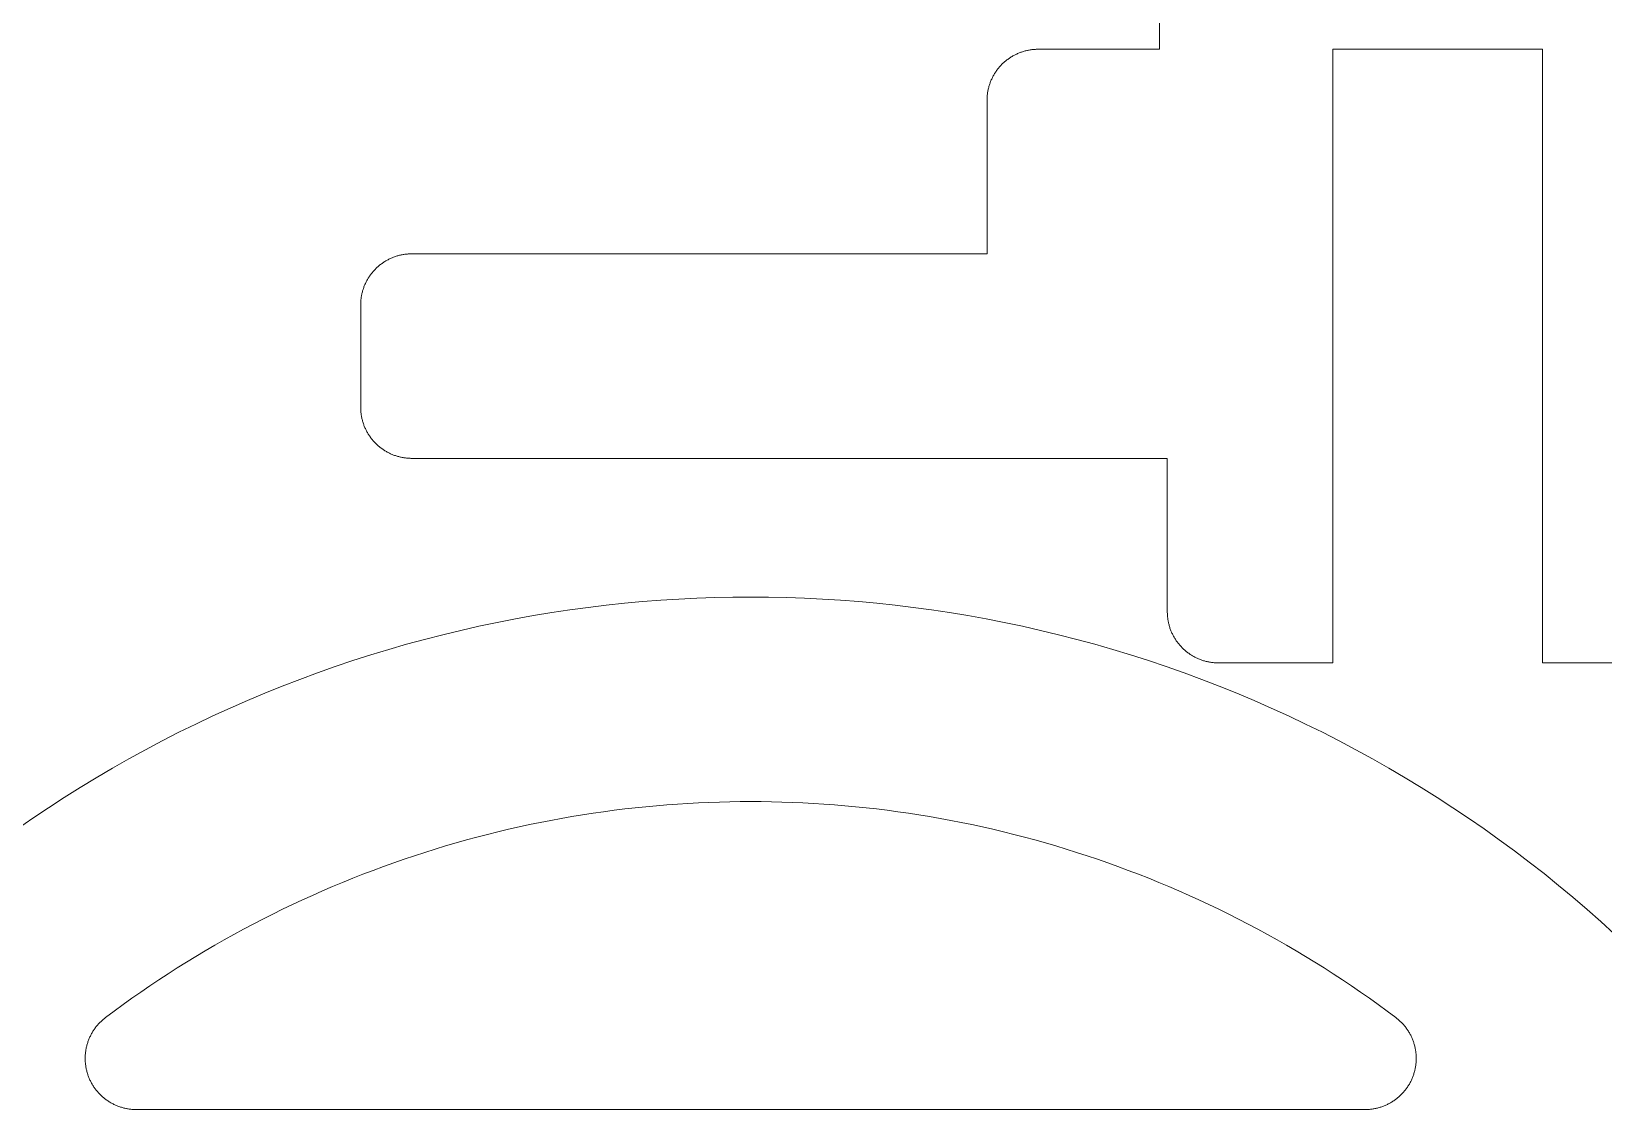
# Model space of a CAD drawing. Header units: inches. Extents: x -487 to 78, y 105 to 340.
# Drawn here: x -366.44 to -342.62, y 302.38 to 318.71 of the extents above; entities that cross this region are included whole.
import ezdxf

# ---------------------------------------------------------------- set-up
doc = ezdxf.new("R2010")
doc.units = ezdxf.units.IN
doc.header["$MEASUREMENT"] = 0
doc.layers.add('Capa 1', color=7, linetype='Continuous')

msp = doc.modelspace()

# ---------------------------------------------------------------- linework, layer by layer
at = {"layer": 'Capa 1', "color": 28, "lineweight": 9, "true_color": 0x11100b}
for points in [[(-360.677, 315.338), (-351.963, 315.338), (-351.963, 317.661), (-351.963, 317.674), (-351.963, 317.688), (-351.962, 317.701), (-351.961, 317.715), (-351.96, 317.728), (-351.959, 317.741), (-351.957, 317.754), (-351.956, 317.768), (-351.954, 317.781), (-351.951, 317.794), (-351.949, 317.807), (-351.947, 317.821), (-351.944, 317.834), (-351.941, 317.847), (-351.937, 317.859), (-351.934, 317.872), (-351.93, 317.885), (-351.926, 317.898), (-351.922, 317.911), (-351.917, 317.923), (-351.913, 317.936), (-351.908, 317.948), (-351.903, 317.961), (-351.898, 317.973), (-351.892, 317.985), (-351.887, 317.997), (-351.881, 318.009), (-351.875, 318.021), (-351.868, 318.033), (-351.862, 318.045), (-351.855, 318.056), (-351.848, 318.067), (-351.841, 318.079), (-351.834, 318.09), (-351.826, 318.101), (-351.818, 318.112), (-351.81, 318.123), (-351.802, 318.133), (-351.794, 318.144), (-351.786, 318.154), (-351.777, 318.165), (-351.768, 318.175), (-351.76, 318.185), (-351.75, 318.194), (-351.741, 318.204), (-351.732, 318.213), (-351.722, 318.223), (-351.712, 318.232), (-351.702, 318.241), (-351.692, 318.249), (-351.682, 318.258), (-351.671, 318.267), (-351.661, 318.275), (-351.65, 318.283), (-351.639, 318.291), (-351.629, 318.298), (-351.617, 318.306), (-351.606, 318.313), (-351.595, 318.32), (-351.584, 318.327), (-351.572, 318.334), (-351.56, 318.34), (-351.549, 318.347), (-351.536, 318.353), (-351.524, 318.359), (-351.512, 318.364), (-351.5, 318.37), (-351.488, 318.375), (-351.476, 318.38), (-351.463, 318.385), (-351.451, 318.39), (-351.438, 318.394), (-351.425, 318.399), (-351.413, 318.402), (-351.4, 318.406), (-351.387, 318.41), (-351.374, 318.413), (-351.361, 318.416), (-351.348, 318.419), (-351.335, 318.422), (-351.322, 318.424), (-351.308, 318.426), (-351.295, 318.428), (-351.282, 318.43), (-351.269, 318.431), (-351.255, 318.433), (-351.242, 318.434), (-351.229, 318.434), (-351.216, 318.435), (-351.202, 318.436), (-351.189, 318.436), (-349.348, 318.436), (-349.348, 325.385)], [(-341.811, 309.143), (-343.547, 309.143), (-343.547, 318.436), (-346.722, 318.436), (-346.722, 309.143), (-348.457, 309.143), (-348.471, 309.143), (-348.484, 309.143), (-348.498, 309.144), (-348.511, 309.144), (-348.524, 309.146), (-348.538, 309.147), (-348.551, 309.148), (-348.564, 309.15), (-348.577, 309.152), (-348.59, 309.154), (-348.604, 309.157), (-348.617, 309.159), (-348.63, 309.162), (-348.643, 309.165), (-348.656, 309.169), (-348.669, 309.172), (-348.681, 309.176), (-348.694, 309.18), (-348.707, 309.184), (-348.719, 309.189), (-348.732, 309.193), (-348.745, 309.198), (-348.757, 309.203), (-348.769, 309.209), (-348.781, 309.214), (-348.793, 309.22), (-348.805, 309.225), (-348.817, 309.231), (-348.829, 309.238), (-348.841, 309.245), (-348.852, 309.251), (-348.864, 309.258), (-348.875, 309.265), (-348.886, 309.272), (-348.897, 309.28), (-348.908, 309.288), (-348.919, 309.296), (-348.93, 309.303), (-348.94, 309.312), (-348.951, 309.32), (-348.961, 309.329), (-348.971, 309.338), (-348.981, 309.346), (-348.991, 309.356), (-349, 309.365), (-349.01, 309.375), (-349.019, 309.384), (-349.028, 309.394), (-349.037, 309.404), (-349.046, 309.414), (-349.054, 309.424), (-349.063, 309.434), (-349.071, 309.445), (-349.079, 309.456), (-349.087, 309.466), (-349.095, 309.477), (-349.102, 309.489), (-349.11, 309.5), (-349.117, 309.511), (-349.124, 309.522), (-349.13, 309.534), (-349.137, 309.546), (-349.143, 309.557), (-349.149, 309.569), (-349.155, 309.581), (-349.161, 309.593), (-349.166, 309.606), (-349.172, 309.618), (-349.177, 309.63), (-349.182, 309.643), (-349.186, 309.655), (-349.191, 309.668), (-349.195, 309.68), (-349.199, 309.693), (-349.203, 309.706), (-349.206, 309.719), (-349.209, 309.732), (-349.213, 309.745), (-349.215, 309.758), (-349.218, 309.771), (-349.221, 309.784), (-349.223, 309.797), (-349.225, 309.811), (-349.226, 309.824), (-349.228, 309.837), (-349.229, 309.85), (-349.23, 309.864), (-349.231, 309.877), (-349.231, 309.89), (-349.232, 309.904), (-349.232, 309.917), (-349.232, 312.24), (-360.677, 312.24), (-360.69, 312.24), (-360.704, 312.241), (-360.717, 312.241), (-360.73, 312.242), (-360.744, 312.243), (-360.757, 312.244), (-360.77, 312.246), (-360.784, 312.248), (-360.797, 312.25), (-360.81, 312.252), (-360.823, 312.254), (-360.836, 312.257), (-360.849, 312.26), (-360.862, 312.263), (-360.875, 312.266), (-360.888, 312.27), (-360.901, 312.273), (-360.914, 312.278), (-360.926, 312.282), (-360.939, 312.286), (-360.952, 312.291), (-360.964, 312.296), (-360.976, 312.3), (-360.989, 312.306), (-361.001, 312.311), (-361.013, 312.317), (-361.025, 312.323), (-361.037, 312.329), (-361.049, 312.335), (-361.06, 312.342), (-361.072, 312.349), (-361.083, 312.356), (-361.094, 312.363), (-361.106, 312.37), (-361.117, 312.377), (-361.128, 312.385), (-361.138, 312.393), (-361.149, 312.401), (-361.16, 312.409), (-361.17, 312.418), (-361.18, 312.426), (-361.19, 312.435), (-361.2, 312.444), (-361.21, 312.453), (-361.22, 312.463), (-361.229, 312.472), (-361.238, 312.482), (-361.247, 312.491), (-361.256, 312.501), (-361.265, 312.511), (-361.274, 312.522), (-361.282, 312.532), (-361.291, 312.543), (-361.299, 312.553), (-361.306, 312.564), (-361.314, 312.575), (-361.322, 312.586), (-361.329, 312.597), (-361.336, 312.608), (-361.343, 312.62), (-361.35, 312.632), (-361.356, 312.643), (-361.363, 312.655), (-361.369, 312.667), (-361.374, 312.679), (-361.38, 312.691), (-361.386, 312.703), (-361.391, 312.715), (-361.396, 312.728), (-361.401, 312.74), (-361.406, 312.753), (-361.41, 312.765), (-361.414, 312.778), (-361.418, 312.791), (-361.422, 312.804), (-361.426, 312.817), (-361.429, 312.829), (-361.432, 312.842), (-361.435, 312.856), (-361.437, 312.869), (-361.44, 312.882), (-361.442, 312.895), (-361.444, 312.908), (-361.446, 312.921), (-361.447, 312.935), (-361.448, 312.948), (-361.449, 312.961), (-361.45, 312.975), (-361.451, 312.988), (-361.451, 313.001), (-361.451, 313.015), (-361.451, 314.563), (-361.451, 314.577), (-361.451, 314.59), (-361.45, 314.604), (-361.449, 314.617), (-361.448, 314.63), (-361.447, 314.644), (-361.446, 314.657), (-361.444, 314.67), (-361.442, 314.684), (-361.44, 314.697), (-361.437, 314.71), (-361.435, 314.723), (-361.432, 314.736), (-361.429, 314.749), (-361.426, 314.762), (-361.422, 314.775), (-361.418, 314.788), (-361.414, 314.8), (-361.41, 314.813), (-361.406, 314.825), (-361.401, 314.838), (-361.396, 314.851), (-361.391, 314.863), (-361.386, 314.875), (-361.38, 314.888), (-361.374, 314.9), (-361.369, 314.912), (-361.363, 314.924), (-361.356, 314.935), (-361.35, 314.947), (-361.343, 314.959), (-361.336, 314.97), (-361.329, 314.981), (-361.322, 314.992), (-361.314, 315.003), (-361.306, 315.014), (-361.299, 315.025), (-361.291, 315.036), (-361.282, 315.046), (-361.274, 315.057), (-361.265, 315.067), (-361.256, 315.077), (-361.247, 315.087), (-361.238, 315.097), (-361.229, 315.106), (-361.22, 315.116), (-361.21, 315.125), (-361.2, 315.134), (-361.19, 315.143), (-361.18, 315.152), (-361.17, 315.161), (-361.16, 315.169), (-361.149, 315.177), (-361.138, 315.185), (-361.128, 315.193), (-361.117, 315.201), (-361.106, 315.208), (-361.094, 315.216), (-361.083, 315.223), (-361.072, 315.23), (-361.06, 315.236), (-361.049, 315.243), (-361.037, 315.249), (-361.025, 315.255), (-361.013, 315.261), (-361.001, 315.267), (-360.989, 315.272), (-360.976, 315.278), (-360.964, 315.283), (-360.952, 315.288), (-360.939, 315.292), (-360.926, 315.297), (-360.914, 315.301), (-360.901, 315.305), (-360.888, 315.309), (-360.875, 315.312), (-360.862, 315.315), (-360.849, 315.319), (-360.836, 315.321), (-360.823, 315.324), (-360.81, 315.327), (-360.797, 315.329), (-360.784, 315.331), (-360.77, 315.332), (-360.757, 315.334), (-360.744, 315.335), (-360.73, 315.336), (-360.717, 315.337), (-360.704, 315.337), (-360.69, 315.338), (-360.677, 315.338)], [(-342.455, 305.036), (-342.662, 305.224), (-342.873, 305.41), (-343.088, 305.593), (-343.305, 305.773), (-343.525, 305.951), (-343.748, 306.125), (-343.974, 306.296), (-344.202, 306.464), (-344.434, 306.629), (-344.667, 306.791), (-344.904, 306.949), (-345.143, 307.104), (-345.385, 307.256), (-345.628, 307.404), (-345.875, 307.549), (-346.123, 307.69), (-346.374, 307.827), (-346.626, 307.961), (-346.881, 308.091), (-347.137, 308.217), (-347.396, 308.339), (-347.656, 308.458), (-347.917, 308.572), (-348.18, 308.683), (-348.445, 308.79), (-348.711, 308.892), (-348.978, 308.991), (-349.247, 309.086), (-349.517, 309.177), (-349.787, 309.263), (-350.059, 309.346), (-350.331, 309.424), (-350.604, 309.498), (-350.878, 309.569), (-351.152, 309.635), (-351.427, 309.697), (-351.702, 309.755), (-351.977, 309.808), (-352.253, 309.858), (-352.529, 309.904), (-352.804, 309.945), (-353.08, 309.982), (-353.355, 310.016), (-353.631, 310.045), (-353.905, 310.07), (-354.18, 310.092), (-354.454, 310.109), (-354.727, 310.123), (-355, 310.132), (-355.272, 310.138), (-355.543, 310.14), (-355.814, 310.138), (-356.086, 310.132), (-356.359, 310.123), (-356.632, 310.109), (-356.906, 310.092), (-357.18, 310.07), (-357.455, 310.045), (-357.73, 310.016), (-358.006, 309.982), (-358.281, 309.945), (-358.557, 309.904), (-358.833, 309.858), (-359.108, 309.808), (-359.384, 309.755), (-359.659, 309.697), (-359.934, 309.635), (-360.208, 309.569), (-360.482, 309.498), (-360.755, 309.424), (-361.027, 309.346), (-361.299, 309.263), (-361.569, 309.177), (-361.839, 309.086), (-362.107, 308.991), (-362.375, 308.892), (-362.641, 308.79), (-362.905, 308.683), (-363.168, 308.572), (-363.43, 308.458), (-363.69, 308.339), (-363.948, 308.217), (-364.205, 308.091), (-364.459, 307.961), (-364.712, 307.827), (-364.963, 307.69), (-365.211, 307.549), (-365.457, 307.404), (-365.701, 307.256), (-365.943, 307.104), (-366.182, 306.949), (-366.418, 306.791), (-366.652, 306.629)], [(-365.317, 303.771), (-365.184, 303.87), (-365.051, 303.967), (-364.917, 304.063), (-364.781, 304.157), (-364.645, 304.251), (-364.507, 304.343), (-364.369, 304.434), (-364.229, 304.523), (-364.089, 304.611), (-363.947, 304.698), (-363.805, 304.783), (-363.661, 304.867), (-363.517, 304.949), (-363.372, 305.03), (-363.226, 305.109), (-363.079, 305.187), (-362.932, 305.263), (-362.784, 305.338), (-362.634, 305.412), (-362.485, 305.483), (-362.334, 305.554), (-362.183, 305.622), (-362.031, 305.69), (-361.879, 305.755), (-361.725, 305.819), (-361.571, 305.882), (-361.417, 305.942), (-361.263, 306.001), (-361.107, 306.059), (-360.951, 306.115), (-360.795, 306.169), (-360.638, 306.222), (-360.481, 306.273), (-360.323, 306.322), (-360.166, 306.37), (-360.007, 306.416), (-359.849, 306.461), (-359.69, 306.504), (-359.531, 306.545), (-359.372, 306.584), (-359.212, 306.622), (-359.052, 306.659), (-358.893, 306.693), (-358.733, 306.726), (-358.572, 306.757), (-358.412, 306.787), (-358.252, 306.814), (-358.092, 306.841), (-357.931, 306.866), (-357.771, 306.889), (-357.611, 306.91), (-357.451, 306.93), (-357.291, 306.948), (-357.131, 306.965), (-356.971, 306.979), (-356.812, 306.993), (-356.652, 307.004), (-356.493, 307.014), (-356.334, 307.023), (-356.175, 307.03), (-356.017, 307.035), (-355.858, 307.039), (-355.7, 307.042), (-355.543, 307.042), (-355.385, 307.042), (-355.227, 307.039), (-355.069, 307.035), (-354.911, 307.03), (-354.752, 307.023), (-354.593, 307.014), (-354.434, 307.004), (-354.274, 306.993), (-354.115, 306.979), (-353.955, 306.965), (-353.795, 306.948), (-353.635, 306.93), (-353.475, 306.91), (-353.315, 306.889), (-353.154, 306.866), (-352.994, 306.841), (-352.834, 306.814), (-352.673, 306.787), (-352.513, 306.757), (-352.353, 306.726), (-352.193, 306.693), (-352.033, 306.659), (-351.874, 306.622), (-351.714, 306.584), (-351.555, 306.545), (-351.396, 306.504), (-351.237, 306.461), (-351.078, 306.416), (-350.92, 306.37), (-350.762, 306.322), (-350.605, 306.273), (-350.448, 306.222), (-350.291, 306.169), (-350.135, 306.115), (-349.979, 306.059), (-349.823, 306.001), (-349.668, 305.942), (-349.514, 305.882), (-349.361, 305.819), (-349.207, 305.755), (-349.055, 305.69), (-348.903, 305.622), (-348.752, 305.554), (-348.601, 305.483), (-348.451, 305.412), (-348.302, 305.338), (-348.154, 305.263), (-348.006, 305.187), (-347.859, 305.109), (-347.714, 305.03), (-347.569, 304.949), (-347.424, 304.867), (-347.281, 304.783), (-347.138, 304.698), (-346.997, 304.611), (-346.856, 304.523), (-346.717, 304.434), (-346.579, 304.343), (-346.441, 304.251), (-346.304, 304.157), (-346.169, 304.063), (-346.035, 303.967), (-345.901, 303.87), (-345.769, 303.771), (-345.759, 303.763), (-345.748, 303.754), (-345.738, 303.746), (-345.727, 303.737), (-345.717, 303.728), (-345.707, 303.719), (-345.697, 303.709), (-345.688, 303.7), (-345.678, 303.69), (-345.669, 303.68), (-345.66, 303.671), (-345.651, 303.661), (-345.642, 303.65), (-345.633, 303.64), (-345.625, 303.629), (-345.617, 303.619), (-345.609, 303.608), (-345.601, 303.597), (-345.593, 303.585), (-345.586, 303.574), (-345.579, 303.563), (-345.571, 303.551), (-345.565, 303.54), (-345.558, 303.528), (-345.552, 303.516), (-345.545, 303.504), (-345.539, 303.492), (-345.533, 303.48), (-345.528, 303.467), (-345.523, 303.455), (-345.517, 303.442), (-345.512, 303.43), (-345.507, 303.417), (-345.503, 303.405), (-345.499, 303.392), (-345.495, 303.379), (-345.491, 303.366), (-345.487, 303.353), (-345.484, 303.34), (-345.481, 303.327), (-345.478, 303.314), (-345.475, 303.3), (-345.473, 303.287), (-345.47, 303.274), (-345.468, 303.26), (-345.467, 303.247), (-345.465, 303.234), (-345.464, 303.22), (-345.463, 303.206), (-345.462, 303.193), (-345.461, 303.179), (-345.461, 303.166), (-345.461, 303.152), (-345.461, 303.139), (-345.461, 303.125), (-345.462, 303.112), (-345.463, 303.098), (-345.464, 303.085), (-345.465, 303.072), (-345.467, 303.058), (-345.468, 303.045), (-345.47, 303.031), (-345.473, 303.018), (-345.475, 303.005), (-345.478, 302.992), (-345.481, 302.978), (-345.484, 302.965), (-345.487, 302.952), (-345.491, 302.939), (-345.495, 302.926), (-345.499, 302.913), (-345.503, 302.9), (-345.508, 302.888), (-345.512, 302.875), (-345.517, 302.862), (-345.523, 302.85), (-345.528, 302.837), (-345.533, 302.825), (-345.539, 302.813), (-345.545, 302.801), (-345.552, 302.789), (-345.558, 302.777), (-345.565, 302.765), (-345.572, 302.754), (-345.579, 302.742), (-345.586, 302.731), (-345.593, 302.719), (-345.601, 302.708), (-345.609, 302.697), (-345.617, 302.686), (-345.625, 302.676), (-345.633, 302.665), (-345.642, 302.655), (-345.651, 302.644), (-345.66, 302.634), (-345.669, 302.624), (-345.678, 302.614), (-345.688, 302.605), (-345.697, 302.595), (-345.707, 302.586), (-345.717, 302.577), (-345.727, 302.568), (-345.738, 302.559), (-345.748, 302.551), (-345.759, 302.542), (-345.769, 302.534), (-345.78, 302.526), (-345.791, 302.518), (-345.802, 302.51), (-345.814, 302.503), (-345.825, 302.496), (-345.836, 302.489), (-345.848, 302.482), (-345.86, 302.475), (-345.872, 302.469), (-345.884, 302.463), (-345.896, 302.457), (-345.908, 302.451), (-345.92, 302.445), (-345.933, 302.44), (-345.945, 302.434), (-345.958, 302.429), (-345.97, 302.425), (-345.983, 302.42), (-345.996, 302.416), (-346.009, 302.412), (-346.022, 302.408), (-346.035, 302.404), (-346.048, 302.401), (-346.061, 302.398), (-346.074, 302.395), (-346.087, 302.392), (-346.101, 302.39), (-346.114, 302.388), (-346.128, 302.386), (-346.141, 302.384), (-346.154, 302.382), (-346.168, 302.381), (-346.182, 302.38), (-346.195, 302.379), (-346.208, 302.379), (-346.222, 302.378), (-346.235, 302.378), (-355.543, 302.378), (-364.85, 302.378), (-364.864, 302.378), (-364.877, 302.379), (-364.891, 302.379), (-364.904, 302.38), (-364.918, 302.381), (-364.931, 302.382), (-364.945, 302.384), (-364.958, 302.386), (-364.972, 302.388), (-364.985, 302.39), (-364.998, 302.392), (-365.011, 302.395), (-365.025, 302.398), (-365.038, 302.401), (-365.051, 302.404), (-365.064, 302.408), (-365.077, 302.412), (-365.09, 302.416), (-365.102, 302.42), (-365.115, 302.425), (-365.128, 302.429), (-365.141, 302.434), (-365.153, 302.44), (-365.165, 302.445), (-365.178, 302.451), (-365.19, 302.457), (-365.202, 302.463), (-365.214, 302.469), (-365.226, 302.475), (-365.238, 302.482), (-365.249, 302.489), (-365.261, 302.496), (-365.272, 302.503), (-365.283, 302.51), (-365.295, 302.518), (-365.306, 302.526), (-365.316, 302.534), (-365.327, 302.542), (-365.338, 302.551), (-365.348, 302.559), (-365.358, 302.568), (-365.369, 302.577), (-365.378, 302.586), (-365.388, 302.595), (-365.398, 302.605), (-365.407, 302.614), (-365.417, 302.624), (-365.426, 302.634), (-365.435, 302.644), (-365.444, 302.655), (-365.452, 302.665), (-365.461, 302.676), (-365.469, 302.686), (-365.477, 302.697), (-365.485, 302.708), (-365.492, 302.719), (-365.5, 302.731), (-365.507, 302.742), (-365.514, 302.754), (-365.521, 302.765), (-365.528, 302.777), (-365.534, 302.789), (-365.54, 302.801), (-365.546, 302.813), (-365.552, 302.825), (-365.558, 302.837), (-365.563, 302.85), (-365.568, 302.862), (-365.573, 302.875), (-365.578, 302.888), (-365.583, 302.9), (-365.587, 302.913), (-365.591, 302.926), (-365.595, 302.939), (-365.598, 302.952), (-365.602, 302.965), (-365.605, 302.978), (-365.608, 302.992), (-365.611, 303.005), (-365.613, 303.018), (-365.615, 303.031), (-365.617, 303.045), (-365.619, 303.058), (-365.621, 303.072), (-365.622, 303.085), (-365.623, 303.098), (-365.624, 303.112), (-365.624, 303.125), (-365.625, 303.139), (-365.625, 303.152), (-365.625, 303.166), (-365.624, 303.179), (-365.624, 303.193), (-365.623, 303.206), (-365.622, 303.22), (-365.621, 303.234), (-365.619, 303.247), (-365.617, 303.26), (-365.615, 303.274), (-365.613, 303.287), (-365.611, 303.3), (-365.608, 303.314), (-365.605, 303.327), (-365.602, 303.34), (-365.598, 303.353), (-365.595, 303.366), (-365.591, 303.379), (-365.587, 303.392), (-365.583, 303.405), (-365.578, 303.417), (-365.573, 303.43), (-365.568, 303.442), (-365.563, 303.455), (-365.558, 303.467), (-365.552, 303.48), (-365.546, 303.492), (-365.54, 303.504), (-365.534, 303.516), (-365.528, 303.528), (-365.521, 303.54), (-365.514, 303.551), (-365.507, 303.563), (-365.5, 303.574), (-365.492, 303.585), (-365.485, 303.597), (-365.477, 303.608), (-365.469, 303.619), (-365.461, 303.629), (-365.452, 303.64), (-365.444, 303.65), (-365.435, 303.661), (-365.426, 303.671), (-365.417, 303.68), (-365.408, 303.69), (-365.398, 303.7), (-365.388, 303.709), (-365.379, 303.719), (-365.369, 303.728), (-365.359, 303.737), (-365.348, 303.746), (-365.338, 303.754), (-365.327, 303.763), (-365.317, 303.771)]]:
    msp.add_lwpolyline(points, dxfattribs=at)

doc.saveas('drawing.dxf')
